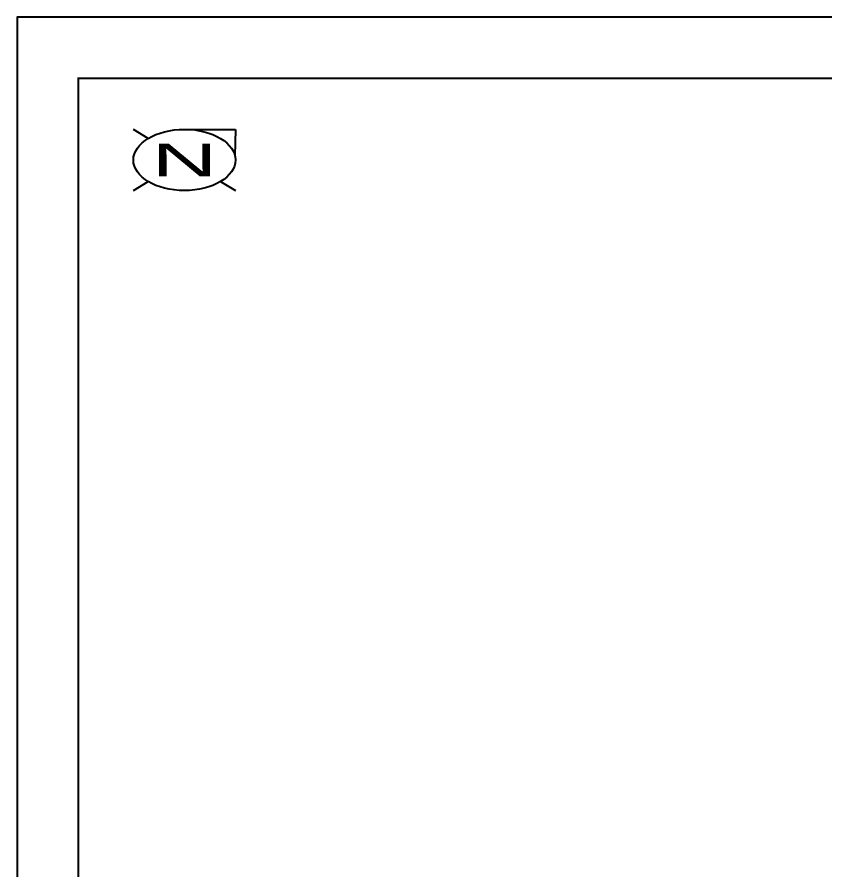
# Model space of a CAD drawing. Header units: millimetres. Extents: x 0 to 594, y 0 to 420.
# Drawn here: x 0 to 197.9, y 211.2 to 420 of the extents above; entities that cross this region are included whole.
import ezdxf
from ezdxf.enums import TextEntityAlignment as Align

# ---------------------------------------------------------------- set-up
doc = ezdxf.new("R2010")
doc.units = ezdxf.units.MM
doc.header["$LTSCALE"] = 0.25
doc.layers.add('치수', color=1, linetype='Continuous')
doc.styles.add('AdskIsoMetric', font='arial.ttf', dxfattribs={"width": 0.8, "height": 2.5})
doc.styles.add('AdskIsoMetric-30', font='arial.ttf', dxfattribs={"width": 0.8, "height": 2.5})
doc.styles.get("Standard").update_dxf_attribs({"font": 'arial.ttf'})
doc.dimstyles.new('AdskIsoMetric', dxfattribs={"dimtxt": 2.5, "dimasz": 2.5, "dimexe": 1, "dimexo": 2, "dimgap": 0.8, "dimtad": 1, "dimdec": 0, "dimrnd": 1, "dimzin": 0, "dimdsep": 46, "dimtxsty": 'AdskIsoMetric', "dimcen": 0, "dimclrt": 7, "dimadec": 0, "dimazin": 0, "dimtfac": 1, "dimtdec": 0, "dimtmove": 1, "dimatfit": 3, "dimfxl": 0, "dimfrac": 2, "dimtolj": 1, "dimtzin": 0, "dimarcsym": 0})

# ---------------------------------------------------------------- blocks, each defined once
blk = doc.blocks.new('*D26')
at = {"layer": 'Defpoints', "color": 0}
for p in [(237.12, 229.88), (250.11, 222.38), (93.58, 132)]:
    blk.add_point(p, dxfattribs=at)
at = {"layer": '치수', "color": 0, "lineweight": -2}
for p, q in [((248.11, 223.53), (236.12, 230.45)), ((82.75, 140.75), (234.96, 228.63)), ((91.58, 133.15), (79.59, 140.08))]:
    blk.add_line(p, q, dxfattribs=at)
at = {"layer": '치수', "color": 0}
for points in [[(234.75, 228.99), (235.17, 228.26), (237.12, 229.88)], [(82.54, 141.11), (82.96, 140.39), (80.59, 139.5)]]:
    blk.add_solid(points, dxfattribs=at)
at = {"layer": '치수', "color": 7, "insert": (155.93, 185.62), "char_height": 2.5, "attachment_point": 5, "rotation": 30, "style": 'AdskIsoMetric-30'}
blk.add_mtext('\\A1;802', dxfattribs=at)

msp = doc.modelspace()

# ---------------------------------------------------------------- linework, layer by layer
at = {"color": 0, "linetype": 'ByBlock', "lineweight": 25}
for p, q in [((32.161, 390.303), (28.5, 392.5)), ((42, 392.476), (53.5, 392.5)), ((53.5, 392.5), (53.388, 386)), ((28.5, 377.5), (32.161, 379.697)), ((49.839, 379.697), (53.5, 377.5))]:
    msp.add_line(p, q, dxfattribs=at)
at = {"color": 0, "linetype": 'ByBlock', "lineweight": -2}
msp.add_line((41, 385), (41, 385), dxfattribs=at)
msp.add_line((41, 385), (41, 385), dxfattribs=at)
msp.add_line((41, 385), (41, 385), dxfattribs=at)
msp.add_line((41, 385), (41, 385), dxfattribs=at)
msp.add_line((41, 385), (41, 385), dxfattribs=at)
msp.add_lwpolyline([(0, 0), (594, 0), (594, 420), (0, 420)], close=True)
at = {"const_width": 0.5}
msp.add_lwpolyline([(15, 15), (579, 15), (579, 405), (15, 405)], close=True, dxfattribs=at)
at = {"color": 0, "linetype": 'ByBlock', "lineweight": 25}
msp.add_ellipse((41, 385), major_axis=(12.5, 0), ratio=0.6, dxfattribs=at)

# ---------------------------------------------------------------- texts
at = {"color": 0, "linetype": 'ByBlock', "lineweight": 40, "width": 2}
msp.add_text('N', height=8, dxfattribs=at).set_placement((41, 385), align=Align.MIDDLE_CENTER)

# ---------------------------------------------------------------- dimensions: what is measured, and where the dimension line sits
at = {"layer": '치수'}
dim = msp.add_linear_dim(base=(237.123, 229.875), p1=(93.579, 132), p2=(250.114, 222.375), angle=30, text='802', dimstyle='AdskIsoMetric', override={"dimtad": 0, "dimlfac": 4.437057, "dimtxsty": 'AdskIsoMetric-30', "dimse1": 0, "dimse2": 0, "dimsd1": 0, "dimsd2": 0, "dimtmove": 1}, dxfattribs=at)
dim.commit()
dim.dimension.update_dxf_attribs({"geometry": '*D26', "text_midpoint": (155.929, 185.616), "dimtype": 160})

doc.saveas('drawing.dxf')
